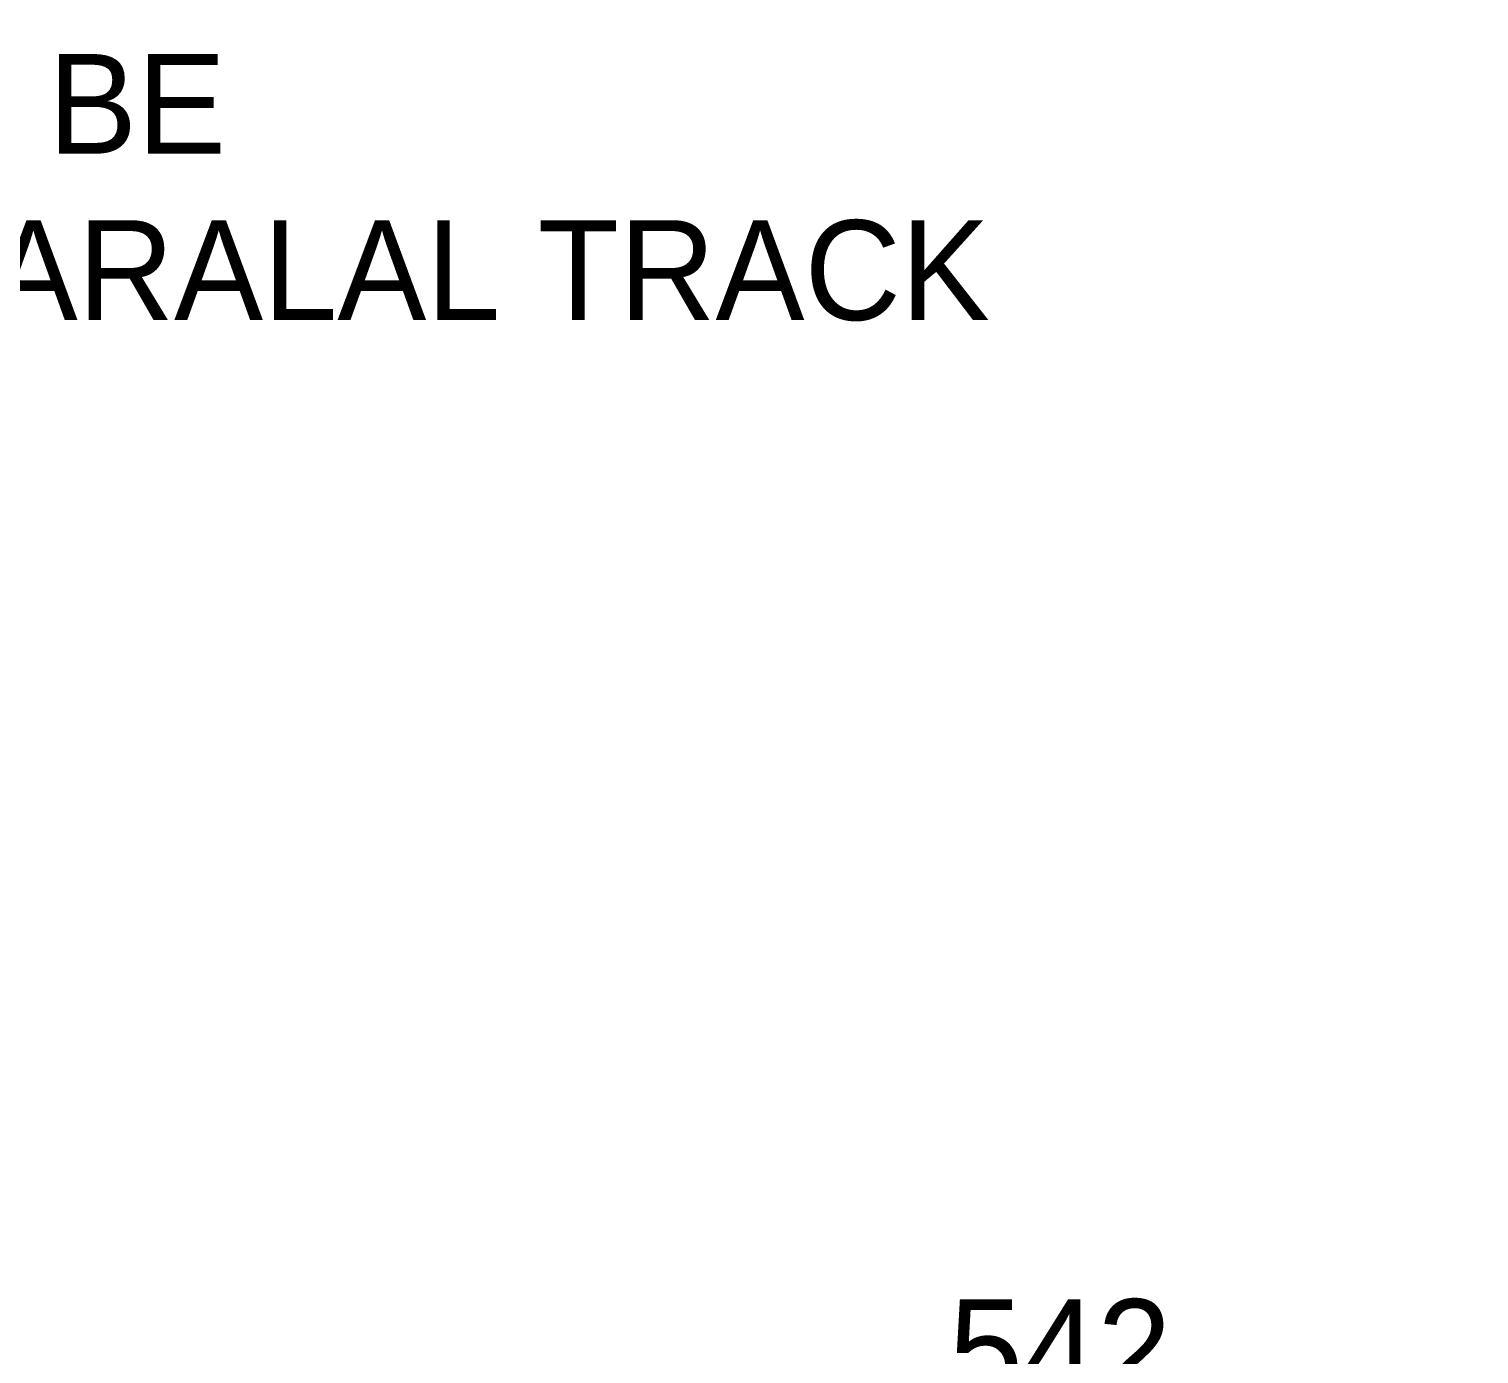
# Model space of a CAD drawing. Header units: inches. Extents: x 702888 to 852715, y 9845 to 271320.
# Drawn here: x 755089 to 757486, y 47464 to 49655 of the extents above; entities that cross this region are included whole.
import ezdxf

# ---------------------------------------------------------------- set-up
doc = ezdxf.new("R2010")
doc.units = ezdxf.units.IN
doc.header["$MEASUREMENT"] = 0
doc.header["$PDMODE"] = 34
doc.layers.get('0').update_dxf_attribs({"lineweight": 5})
doc.layers.get('Defpoints').update_dxf_attribs({"lineweight": 5})
doc.layers.add('AIR PIPE', color=120, linetype='Continuous', lineweight=5)
doc.dimstyles.new('D1', dxfattribs={"dimscale": 66, "dimtxt": 2.5, "dimasz": 2.5, "dimexe": 1, "dimexo": 1, "dimgap": 1.25, "dimtad": 1, "dimdec": 0, "dimdsep": 46, "dimtxsty": 'Standard', "dimblk": 'OPEN30', "dimcen": 2.5, "dimclrd": 150, "dimclre": 150, "dimclrt": 140, "dimadec": 0, "dimazin": 0, "dimtfac": 1, "dimtdec": 0, "dimtmove": 0, "dimatfit": 3, "dimfxl": 1, "dimtfill": 1, "dimlwd": 13, "dimlwe": 13, "dimarcsym": 0})

# ---------------------------------------------------------------- blocks, each defined once
blk = doc.blocks.new('_Open30')
at = {"color": 0, "linetype": 'ByBlock', "lineweight": -2}
for p, q in [((-1, 0.268), (0, 0)), ((0, 0), (-1, -0.268)), ((0, 0), (-1, 0))]:
    blk.add_line(p, q, dxfattribs=at)
blk = doc.blocks.new('*D283')
at = {"layer": 'AIR PIPE', "color": 150, "lineweight": 13, "transparency": 16777216}
for p, q in [((755784, 46268), (755784, 47371.7)), ((756326, 46268), (756326, 47371.7)), ((755949, 47305.7), (756161, 47305.7)), ((756326, 47305.7), (757096, 47305.7))]:
    blk.add_line(p, q, dxfattribs=at)
at = {"layer": 'Defpoints', "color": 0, "transparency": 16777216}
for p in [(756326, 47305.7), (755784, 46202, 0), (756326, 46202, 0)]:
    blk.add_point(p, dxfattribs=at)
at = {"layer": 'AIR PIPE', "color": 150, "lineweight": 13, "transparency": 16777216, "xscale": 165, "yscale": 165, "zscale": 165, "rotation": 180}
blk.add_blockref('_Open30', (755784, 47305.7), dxfattribs=at)
at = {"layer": 'AIR PIPE', "color": 150, "lineweight": 13, "transparency": 16777216, "xscale": 165, "yscale": 165, "zscale": 165}
blk.add_blockref('_Open30', (756326, 47305.7), dxfattribs=at)
at = {"layer": 'AIR PIPE', "color": 140, "transparency": 16777216, "insert": (756793.5, 47470.7), "char_height": 165, "attachment_point": 5, "bg_fill": 3, "box_fill_scale": 1.25, "bg_fill_color": 256, "bg_fill_true_color": 13158600, "bg_fill_transparency": 0}
blk.add_mtext('542', dxfattribs=at)

msp = doc.modelspace()

# ---------------------------------------------------------------- dimensions: what is measured, and where the dimension line sits
at = {"layer": 'AIR PIPE'}
dim = msp.add_linear_dim(base=(756326.029, 47305.695), p1=(755784.029, 46202.011, 0), p2=(756326.029, 46202.011, 0), dimstyle='D1', dxfattribs=at)
dim.commit()
dim.dimension.update_dxf_attribs({"geometry": '*D283', "text_midpoint": (756793.529, 47470.695)})

# ---------------------------------------------------------------- leaders
at = {"ltscale": 20, "annotation_type": 0, "has_hookline": 1, "hookline_direction": 0, "text_width": 4070}
msp.add_leader([(753125.838, 47737.325), (753168.544, 49531.268), (753333.544, 49531.268)], dimstyle='D1', override={"dimgap": 1.25, "dimtad": 0}, dxfattribs=at)

# ---------------------------------------------------------------- next in the draw order: texts
at = {"color": 140, "ltscale": 20, "insert": (753416.044, 49613.768), "char_height": 165, "attachment_point": 1, "bg_fill": 3, "box_fill_scale": 1.25, "bg_fill_color": 256, "bg_fill_true_color": 13158600, "bg_fill_transparency": 0}
msp.add_mtext('PITCH SHOULD BE\\P MAINTAIN IN PARALAL TRACK', dxfattribs=at)

doc.saveas('drawing.dxf')
